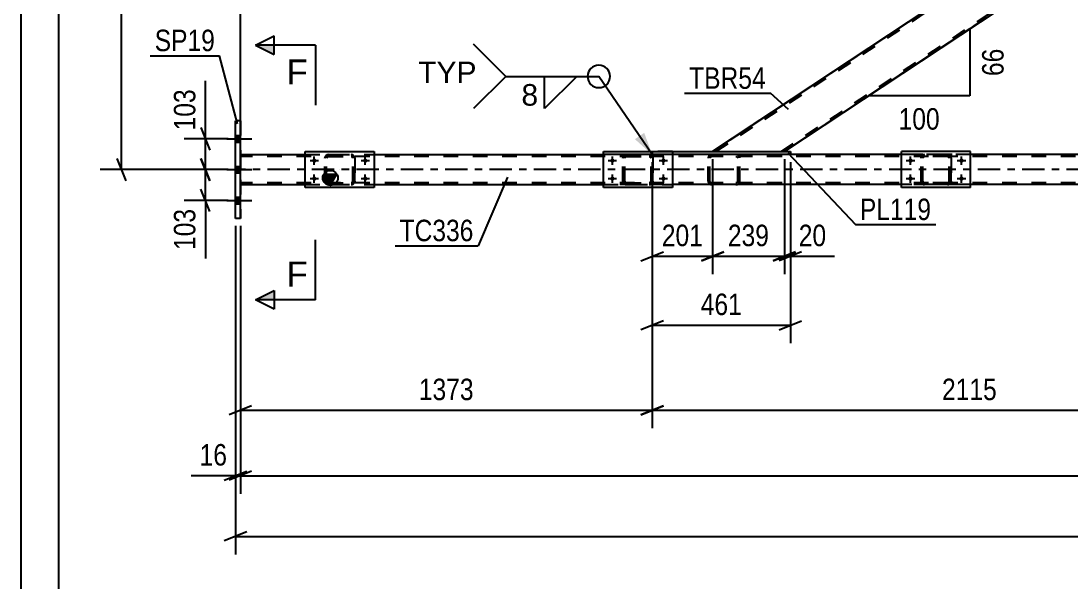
# Model space of a CAD drawing. Header units: millimetres. Extents: x -836 to 353, y -855 to -14.
# Drawn here: x -836.4 to -696.4, y -190.7 to -115.9 of the extents above; entities that cross this region are included whole.
import ezdxf

# ---------------------------------------------------------------- set-up
doc = ezdxf.new("R2010")
doc.units = ezdxf.units.MM
doc.linetypes.add('DXK_LINE_DOT2', pattern=[3.9198, 1.9599, -1.9599])
doc.linetypes.add('DXK_LINE_DOT3', pattern=[5.9187, 2.979, -0.9799, 0.9799, -0.9799])
doc.styles.add('Arial', font='ARIAL.TTF', dxfattribs={"height": 0.2})
doc.styles.add('Arial Narrow', font='ARIALN.TTF', dxfattribs={"height": 0.2})

# ---------------------------------------------------------------- blocks, each defined once
blk = doc.blocks.new('Unknown-570393895-1132')
at = {"color": 5, "linetype": 'Continuous'}
for p, q in [((-836.38, -14.33), (-836.38, -855.33)), ((-831.38, -19.33), (-831.38, -850.33))]:
    blk.add_line(p, q, dxfattribs=at)
blk = doc.blocks.new('Bolt-570393895-11770 - 11761')
at = {"linetype": 'Continuous'}
for points in [[(-717.77, -134.25, -1), (-717.77, -134.81, -1)], [(-710.97, -134.25, -1), (-710.97, -134.81, -1)], [(-717.77, -136.65, -1), (-717.77, -137.21, -1)], [(-710.97, -136.65, -1), (-710.97, -137.21, -1)]]:
    blk.add_hatch(color=1, dxfattribs=at).paths.add_polyline_path(points)
at = {"color": 1, "linetype": 'Continuous'}
for p, q in [((-717.77, -135.09), (-717.77, -133.97)), ((-710.97, -135.09), (-710.97, -133.97)), ((-718.33, -134.53), (-717.21, -134.53)), ((-711.53, -134.53), (-710.41, -134.53)), ((-718.33, -136.93), (-717.21, -136.93)), ((-717.77, -137.49), (-717.77, -136.37)), ((-711.53, -136.93), (-710.41, -136.93)), ((-710.97, -137.49), (-710.97, -136.37))]:
    blk.add_line(p, q, dxfattribs=at)
blk = doc.blocks.new('Bolt-570393895-11786 - 11761')
at = {"linetype": 'Continuous'}
for points in [[(-757.52, -134.25, -1), (-757.52, -134.81, -1)], [(-750.72, -134.25, -1), (-750.72, -134.81, -1)], [(-757.52, -136.65, -1), (-757.52, -137.21, -1)], [(-750.72, -136.65, -1), (-750.72, -137.21, -1)]]:
    blk.add_hatch(color=1, dxfattribs=at).paths.add_polyline_path(points)
at = {"color": 1, "linetype": 'Continuous'}
for p, q in [((-757.52, -135.09), (-757.52, -133.97)), ((-750.72, -135.09), (-750.72, -133.97)), ((-758.08, -134.53), (-756.96, -134.53)), ((-751.28, -134.53), (-750.16, -134.53)), ((-758.08, -136.93), (-756.96, -136.93)), ((-757.52, -137.49), (-757.52, -136.37)), ((-751.28, -136.93), (-750.16, -136.93)), ((-750.72, -137.49), (-750.72, -136.37))]:
    blk.add_line(p, q, dxfattribs=at)
blk = doc.blocks.new('Bolt-570393895-11796 - 11761')
at = {"linetype": 'Continuous'}
for points in [[(-797.27, -134.25, -1), (-797.27, -134.81, -1)], [(-790.47, -134.25, -1), (-790.47, -134.81, -1)], [(-797.27, -136.65, -1), (-797.27, -137.21, -1)], [(-790.47, -136.65, -1), (-790.47, -137.21, -1)]]:
    blk.add_hatch(color=1, dxfattribs=at).paths.add_polyline_path(points)
at = {"color": 1, "linetype": 'Continuous'}
for p, q in [((-797.27, -135.09), (-797.27, -133.97)), ((-790.47, -135.09), (-790.47, -133.97)), ((-797.83, -134.53), (-796.71, -134.53)), ((-791.03, -134.53), (-789.91, -134.53)), ((-797.83, -136.93), (-796.71, -136.93)), ((-797.27, -137.49), (-797.27, -136.37)), ((-791.03, -136.93), (-789.91, -136.93)), ((-790.47, -137.49), (-790.47, -136.37))]:
    blk.add_line(p, q, dxfattribs=at)
blk = doc.blocks.new('Part-570393895-11825 - 11761')
at = {"color": 7, "linetype": 'DXK_LINE_DOT2'}
for p, q in [((-756.12, -134.21), (-756.08, -134.03)), ((-756.08, -134.03), (-756.12, -134.21)), ((-756.12, -137.25), (-756.12, -134.21)), ((-756.12, -134.21), (-756.12, -134.21)), ((-756.12, -137.25), (-756.12, -134.21)), ((-755.88, -134.21), (-755.86, -134.12)), ((-755.86, -134.12), (-755.88, -134.21)), ((-755.88, -137.25), (-755.88, -134.21)), ((-755.88, -134.21), (-755.88, -134.21)), ((-755.88, -137.25), (-755.88, -134.21)), ((-755.86, -134.12), (-755.81, -134.04)), ((-755.81, -134.04), (-755.86, -134.12)), ((-755.82, -133.77), (-755.64, -133.73)), ((-755.64, -133.73), (-755.82, -133.77)), ((-755.81, -134.04), (-755.73, -133.99)), ((-755.73, -133.99), (-755.81, -134.04)), ((-755.73, -133.99), (-755.64, -133.97)), ((-755.64, -133.97), (-755.73, -133.99)), ((-755.64, -133.73), (-752.6, -133.73)), ((-755.64, -133.97), (-752.6, -133.97)), ((-752.6, -133.73), (-752.41, -133.77)), ((-752.41, -133.77), (-752.6, -133.73)), ((-752.6, -133.97), (-752.51, -133.99)), ((-752.51, -133.99), (-752.6, -133.97)), ((-752.51, -133.99), (-752.43, -134.04)), ((-752.43, -134.04), (-752.51, -133.99)), ((-752.43, -134.04), (-752.38, -134.12)), ((-752.38, -134.12), (-752.43, -134.04)), ((-752.38, -134.12), (-752.36, -134.21)), ((-752.36, -134.21), (-752.38, -134.12)), ((-752.36, -137.25), (-752.36, -134.21)), ((-752.36, -134.21), (-752.36, -134.21)), ((-752.36, -137.25), (-752.36, -134.21)), ((-752.15, -134.03), (-752.12, -134.21)), ((-752.12, -134.21), (-752.15, -134.03)), ((-752.12, -137.25), (-752.12, -134.21)), ((-752.12, -134.21), (-752.12, -134.21)), ((-752.12, -134.21), (-752.12, -137.25)), ((-756.12, -137.25), (-756.12, -137.25)), ((-756.08, -137.43), (-756.12, -137.25)), ((-756.12, -137.25), (-756.08, -137.43)), ((-755.88, -137.25), (-755.88, -137.25)), ((-755.86, -137.34), (-755.88, -137.25)), ((-755.88, -137.25), (-755.86, -137.34)), ((-755.81, -137.42), (-755.86, -137.34)), ((-755.86, -137.34), (-755.81, -137.42)), ((-755.64, -137.73), (-755.82, -137.69)), ((-755.82, -137.69), (-755.64, -137.73)), ((-755.73, -137.47), (-755.81, -137.42)), ((-755.81, -137.42), (-755.73, -137.47)), ((-755.64, -137.49), (-755.73, -137.47)), ((-755.73, -137.47), (-755.64, -137.49)), ((-755.64, -137.49), (-752.6, -137.49)), ((-755.64, -137.73), (-752.6, -137.73)), ((-752.51, -137.47), (-752.6, -137.49)), ((-752.6, -137.49), (-752.51, -137.47)), ((-752.41, -137.69), (-752.6, -137.73)), ((-752.6, -137.73), (-752.41, -137.69)), ((-752.43, -137.42), (-752.51, -137.47)), ((-752.51, -137.47), (-752.43, -137.42)), ((-752.38, -137.34), (-752.43, -137.42)), ((-752.43, -137.42), (-752.38, -137.34)), ((-752.36, -137.25), (-752.38, -137.34)), ((-752.38, -137.34), (-752.36, -137.25)), ((-752.36, -137.25), (-752.36, -137.25)), ((-752.12, -137.25), (-752.15, -137.43)), ((-752.15, -137.43), (-752.12, -137.25)), ((-752.12, -137.25), (-752.12, -137.25))]:
    blk.add_line(p, q, dxfattribs=at)
at = {"color": 7, "linetype": 'DXK_LINE_DOT3'}
blk.add_line((-754.12, -135.73), (-754.12, -135.73), dxfattribs=at)
at = {"color": 7, "linetype": 'DXK_LINE_DOT2'}
for centre, start, end in [((-755.64, -134.21), 112.5, 157.5), ((-755.64, -134.21), 112.5, 157.5), ((-752.6, -134.21), 22.5, 67.5), ((-752.6, -134.21), 22.5, 67.5), ((-755.64, -137.25), 202.5, 247.5), ((-755.64, -137.25), 202.5, 247.5), ((-752.6, -137.25), 292.5, 337.5), ((-752.6, -137.25), 292.5, 337.5)]:
    blk.add_arc(centre, 0.48, start, end, dxfattribs=at)
blk = doc.blocks.new('Part-570393895-11828 - 11761')
at = {"color": 2, "linetype": 'Continuous'}
for p, q in [((-709.77, -133.33), (-718.97, -133.33)), ((-718.97, -138.13), (-718.97, -133.33)), ((-709.77, -138.13), (-709.77, -133.33)), ((-709.77, -138.13), (-718.97, -138.13))]:
    blk.add_line(p, q, dxfattribs=at)
blk = doc.blocks.new('Part-570393895-11829 - 11761')
at = {"color": 7, "linetype": 'DXK_LINE_DOT2'}
for p, q in [((-716.37, -134.21), (-716.33, -134.03)), ((-716.33, -134.03), (-716.37, -134.21)), ((-716.37, -137.25), (-716.37, -134.21)), ((-716.37, -134.21), (-716.37, -134.21)), ((-716.37, -137.25), (-716.37, -134.21)), ((-716.13, -134.21), (-716.11, -134.12)), ((-716.11, -134.12), (-716.13, -134.21)), ((-716.13, -137.25), (-716.13, -134.21)), ((-716.13, -134.21), (-716.13, -134.21)), ((-716.13, -137.25), (-716.13, -134.21)), ((-716.11, -134.12), (-716.06, -134.04)), ((-716.06, -134.04), (-716.11, -134.12)), ((-716.07, -133.77), (-715.89, -133.73)), ((-715.89, -133.73), (-716.07, -133.77)), ((-716.06, -134.04), (-715.98, -133.99)), ((-715.98, -133.99), (-716.06, -134.04)), ((-715.98, -133.99), (-715.89, -133.97)), ((-715.89, -133.97), (-715.98, -133.99)), ((-712.85, -133.73), (-715.89, -133.73)), ((-712.85, -133.97), (-715.89, -133.97)), ((-712.85, -133.73), (-712.66, -133.77)), ((-712.66, -133.77), (-712.85, -133.73)), ((-712.85, -133.97), (-712.75, -133.99)), ((-712.75, -133.99), (-712.85, -133.97)), ((-712.75, -133.99), (-712.68, -134.04)), ((-712.68, -134.04), (-712.75, -133.99)), ((-712.68, -134.04), (-712.62, -134.12)), ((-712.62, -134.12), (-712.68, -134.04)), ((-712.62, -134.12), (-712.61, -134.21)), ((-712.61, -134.21), (-712.62, -134.12)), ((-712.61, -137.25), (-712.61, -134.21)), ((-712.61, -134.21), (-712.61, -134.21)), ((-712.61, -137.25), (-712.61, -134.21)), ((-712.4, -134.03), (-712.37, -134.21)), ((-712.37, -134.21), (-712.4, -134.03)), ((-712.37, -137.25), (-712.37, -134.21)), ((-712.37, -134.21), (-712.37, -134.21)), ((-712.37, -134.21), (-712.37, -137.25)), ((-716.37, -137.25), (-716.37, -137.25)), ((-716.33, -137.43), (-716.37, -137.25)), ((-716.37, -137.25), (-716.33, -137.43)), ((-716.13, -137.25), (-716.13, -137.25)), ((-716.11, -137.34), (-716.13, -137.25)), ((-716.13, -137.25), (-716.11, -137.34)), ((-716.06, -137.42), (-716.11, -137.34)), ((-716.11, -137.34), (-716.06, -137.42)), ((-715.89, -137.73), (-716.07, -137.69)), ((-716.07, -137.69), (-715.89, -137.73)), ((-715.98, -137.47), (-716.06, -137.42)), ((-716.06, -137.42), (-715.98, -137.47)), ((-715.89, -137.49), (-715.98, -137.47)), ((-715.98, -137.47), (-715.89, -137.49)), ((-712.85, -137.49), (-715.89, -137.49)), ((-712.85, -137.73), (-715.89, -137.73)), ((-712.75, -137.47), (-712.85, -137.49)), ((-712.85, -137.49), (-712.75, -137.47)), ((-712.66, -137.69), (-712.85, -137.73)), ((-712.85, -137.73), (-712.66, -137.69)), ((-712.68, -137.42), (-712.75, -137.47)), ((-712.75, -137.47), (-712.68, -137.42)), ((-712.62, -137.34), (-712.68, -137.42)), ((-712.68, -137.42), (-712.62, -137.34)), ((-712.61, -137.25), (-712.62, -137.34)), ((-712.62, -137.34), (-712.61, -137.25)), ((-712.61, -137.25), (-712.61, -137.25)), ((-712.37, -137.25), (-712.4, -137.43)), ((-712.4, -137.43), (-712.37, -137.25)), ((-712.37, -137.25), (-712.37, -137.25))]:
    blk.add_line(p, q, dxfattribs=at)
at = {"color": 7, "linetype": 'DXK_LINE_DOT3'}
blk.add_line((-714.37, -135.73), (-714.37, -135.73), dxfattribs=at)
at = {"color": 7, "linetype": 'DXK_LINE_DOT2'}
for centre, start, end in [((-715.89, -134.21), 112.5, 157.5), ((-715.89, -134.21), 112.5, 157.5), ((-712.85, -134.21), 22.5, 67.5), ((-712.85, -134.21), 22.5, 67.5), ((-715.89, -137.25), 202.5, 247.5), ((-715.89, -137.25), 202.5, 247.5), ((-712.85, -137.25), 292.5, 337.5), ((-712.85, -137.25), 292.5, 337.5)]:
    blk.add_arc(centre, 0.48, start, end, dxfattribs=at)
blk = doc.blocks.new('Part-570393895-11848 - 11761')
at = {"color": 2, "linetype": 'Continuous'}
for p, q in [((-758.72, -133.33), (-749.52, -133.33)), ((-758.72, -138.13), (-758.72, -133.33)), ((-749.52, -133.33), (-749.52, -138.13)), ((-749.52, -138.13), (-758.72, -138.13))]:
    blk.add_line(p, q, dxfattribs=at)
blk = doc.blocks.new('Bolt-570393895-12267 - 11761')
at = {"linetype": 'Continuous'}
for points in [[(-807.77, -131.19), (-807.77, -132.07), (-807.13, -132.07), (-807.13, -131.19)], [(-807.77, -131.19), (-807.77, -132.07), (-807.13, -132.07), (-807.13, -131.19)], [(-807.77, -131.19), (-807.77, -132.07), (-807.13, -132.07), (-807.13, -131.19)], [(-807.77, -135.29), (-807.77, -136.17), (-807.13, -136.17), (-807.13, -135.29)], [(-807.77, -135.29), (-807.77, -136.17), (-807.13, -136.17), (-807.13, -135.29)], [(-807.77, -139.39), (-807.77, -140.27), (-807.13, -140.27), (-807.13, -139.39)], [(-807.77, -139.39), (-807.77, -140.27), (-807.13, -140.27), (-807.13, -139.39)], [(-807.77, -139.39), (-807.77, -140.27), (-807.13, -140.27), (-807.13, -139.39)]]:
    blk.add_hatch(color=1, dxfattribs=at).paths.add_polyline_path(points)
at = {"color": 1, "linetype": 'Continuous'}
for p, q in [((-807.77, -131.19), (-807.13, -131.19)), ((-807.77, -131.19), (-807.13, -131.19)), ((-807.77, -131.19), (-807.13, -131.19)), ((-808.93, -131.63), (-805.61, -131.63)), ((-808.93, -131.63), (-805.61, -131.63)), ((-808.93, -131.63), (-805.61, -131.63)), ((-807.77, -132.07), (-807.13, -132.07)), ((-807.77, -132.07), (-807.13, -132.07)), ((-807.77, -132.07), (-807.13, -132.07)), ((-808.93, -135.73), (-805.61, -135.73)), ((-808.93, -135.73), (-805.61, -135.73)), ((-807.77, -135.29), (-807.13, -135.29)), ((-807.77, -135.29), (-807.13, -135.29)), ((-807.77, -136.17), (-807.13, -136.17)), ((-807.77, -136.17), (-807.13, -136.17)), ((-808.93, -139.83), (-805.61, -139.83)), ((-808.93, -139.83), (-805.61, -139.83)), ((-808.93, -139.83), (-805.61, -139.83)), ((-807.77, -139.39), (-807.13, -139.39)), ((-807.77, -139.39), (-807.13, -139.39)), ((-807.77, -139.39), (-807.13, -139.39)), ((-807.77, -140.27), (-807.13, -140.27)), ((-807.77, -140.27), (-807.13, -140.27)), ((-807.77, -140.27), (-807.13, -140.27))]:
    blk.add_line(p, q, dxfattribs=at)
blk = doc.blocks.new('Part-570393895-11911 - 11761')
at = {"color": 2, "linetype": 'Continuous'}
for p, q in [((-798.47, -133.33), (-789.27, -133.33)), ((-798.47, -138.13), (-798.47, -133.33)), ((-789.27, -133.33), (-789.27, -138.13)), ((-789.27, -138.13), (-798.47, -138.13))]:
    blk.add_line(p, q, dxfattribs=at)
blk = doc.blocks.new('Part-570393895-11912 - 11761')
at = {"color": 7, "linetype": 'DXK_LINE_DOT2'}
for p, q in [((-795.87, -134.21), (-795.83, -134.03)), ((-795.83, -134.03), (-795.87, -134.21)), ((-795.87, -137.25), (-795.87, -134.21)), ((-795.87, -134.21), (-795.87, -134.21)), ((-795.87, -137.25), (-795.87, -134.21)), ((-795.63, -134.21), (-795.61, -134.12)), ((-795.61, -134.12), (-795.63, -134.21)), ((-795.63, -137.25), (-795.63, -134.21)), ((-795.63, -134.21), (-795.63, -134.21)), ((-795.63, -137.25), (-795.63, -134.21)), ((-795.61, -134.12), (-795.56, -134.04)), ((-795.56, -134.04), (-795.61, -134.12)), ((-795.57, -133.77), (-795.39, -133.73)), ((-795.39, -133.73), (-795.57, -133.77)), ((-795.56, -134.04), (-795.48, -133.99)), ((-795.48, -133.99), (-795.56, -134.04)), ((-795.48, -133.99), (-795.39, -133.97)), ((-795.39, -133.97), (-795.48, -133.99)), ((-795.39, -133.73), (-792.35, -133.73)), ((-795.39, -133.97), (-792.35, -133.97)), ((-792.35, -133.73), (-792.17, -133.77)), ((-792.17, -133.77), (-792.35, -133.73)), ((-792.35, -133.97), (-792.26, -133.99)), ((-792.26, -133.99), (-792.35, -133.97)), ((-792.26, -133.99), (-792.18, -134.04)), ((-792.18, -134.04), (-792.26, -133.99)), ((-792.18, -134.04), (-792.13, -134.12)), ((-792.13, -134.12), (-792.18, -134.04)), ((-792.13, -134.12), (-792.11, -134.21)), ((-792.11, -134.21), (-792.13, -134.12)), ((-792.11, -137.25), (-792.11, -134.21)), ((-792.11, -134.21), (-792.11, -134.21)), ((-792.11, -137.25), (-792.11, -134.21)), ((-791.91, -134.03), (-791.87, -134.21)), ((-791.87, -134.21), (-791.91, -134.03)), ((-791.87, -137.25), (-791.87, -134.21)), ((-791.87, -134.21), (-791.87, -134.21)), ((-791.87, -134.21), (-791.87, -137.25)), ((-795.87, -137.25), (-795.87, -137.25)), ((-795.83, -137.43), (-795.87, -137.25)), ((-795.87, -137.25), (-795.83, -137.43)), ((-795.63, -137.25), (-795.63, -137.25)), ((-795.61, -137.34), (-795.63, -137.25)), ((-795.63, -137.25), (-795.61, -137.34)), ((-795.56, -137.42), (-795.61, -137.34)), ((-795.61, -137.34), (-795.56, -137.42)), ((-795.39, -137.73), (-795.57, -137.69)), ((-795.57, -137.69), (-795.39, -137.73)), ((-795.48, -137.47), (-795.56, -137.42)), ((-795.56, -137.42), (-795.48, -137.47)), ((-795.39, -137.49), (-795.48, -137.47)), ((-795.48, -137.47), (-795.39, -137.49)), ((-795.39, -137.49), (-792.35, -137.49)), ((-795.39, -137.73), (-792.35, -137.73)), ((-792.26, -137.47), (-792.35, -137.49)), ((-792.35, -137.49), (-792.26, -137.47)), ((-792.17, -137.69), (-792.35, -137.73)), ((-792.35, -137.73), (-792.17, -137.69)), ((-792.18, -137.42), (-792.26, -137.47)), ((-792.26, -137.47), (-792.18, -137.42)), ((-792.13, -137.34), (-792.18, -137.42)), ((-792.18, -137.42), (-792.13, -137.34)), ((-792.11, -137.25), (-792.13, -137.34)), ((-792.13, -137.34), (-792.11, -137.25)), ((-792.11, -137.25), (-792.11, -137.25)), ((-791.87, -137.25), (-791.91, -137.43)), ((-791.91, -137.43), (-791.87, -137.25)), ((-791.87, -137.25), (-791.87, -137.25))]:
    blk.add_line(p, q, dxfattribs=at)
at = {"color": 7, "linetype": 'DXK_LINE_DOT3'}
blk.add_line((-793.87, -135.73), (-793.87, -135.73), dxfattribs=at)
at = {"color": 7, "linetype": 'DXK_LINE_DOT2'}
for centre, start, end in [((-795.39, -134.21), 112.5, 157.5), ((-795.39, -134.21), 112.5, 157.5), ((-792.35, -134.21), 22.5, 67.5), ((-792.35, -134.21), 22.5, 67.5), ((-795.39, -137.25), 202.5, 247.5), ((-795.39, -137.25), 202.5, 247.5), ((-792.35, -137.25), 292.5, 337.5), ((-792.35, -137.25), 292.5, 337.5)]:
    blk.add_arc(centre, 0.48, start, end, dxfattribs=at)
blk = doc.blocks.new('Part-570393895-12044 - 11761')
at = {"color": 7, "linetype": 'DXK_LINE_DOT2'}
for p, q in [((-752.21, -133.73), (-752.21, -133.33)), ((-752.21, -133.33), (-752.21, -133.33)), ((-752.21, -133.33), (-752.21, -133.73)), ((-749.52, -133.33), (-752.21, -133.33)), ((-752.21, -133.73), (-752.21, -133.73)), ((-749.52, -133.73), (-752.21, -133.73)), ((-733.79, -133.73), (-733.79, -133.33))]:
    blk.add_line(p, q, dxfattribs=at)
at = {"color": 2, "linetype": 'Continuous'}
for p, q in [((-749.52, -133.33), (-733.79, -133.33)), ((-733.79, -133.73), (-749.52, -133.73)), ((-733.79, -133.33), (-733.79, -133.73))]:
    blk.add_line(p, q, dxfattribs=at)
blk = doc.blocks.new('Part-570393895-11974 - 11761')
at = {"color": 2, "linetype": 'Continuous'}
for p, q in [((-696.18, -107.91), (-695.95, -107.75)), ((-695.95, -107.75), (-695.92, -107.73)), ((-695.92, -107.73), (-658.39, -132.56)), ((-695.92, -107.73), (-695.92, -107.73)), ((-696.18, -107.91), (-700.43, -110.72)), ((-700.7, -110.9), (-700.67, -110.87)), ((-700.7, -110.9), (-700.7, -110.9)), ((-700.7, -110.9), (-666.8, -133.33)), ((-700.67, -110.87), (-700.57, -110.81)), ((-700.57, -110.81), (-700.43, -110.72)), ((-658.83, -132.85), (-659.55, -133.33)), ((-658.43, -132.59), (-658.83, -132.85)), ((-658.39, -132.56), (-658.43, -132.59)), ((-658.39, -132.56), (-658.39, -132.56))]:
    blk.add_line(p, q, dxfattribs=at)
at = {"color": 7, "linetype": 'DXK_LINE_DOT2'}
for p, q in [((-695.95, -107.75), (-696.04, -107.81)), ((-695.92, -107.73), (-695.95, -107.75)), ((-695.92, -107.73), (-658.39, -132.56)), ((-696.15, -107.89), (-700.48, -110.75)), ((-696.18, -107.91), (-700.43, -110.72)), ((-700.42, -110.71), (-696.13, -107.87)), ((-696.04, -107.81), (-696.18, -107.91)), ((-696.15, -107.89), (-696.13, -107.87)), ((-696.13, -107.87), (-696.13, -107.87)), ((-696.13, -107.87), (-658.61, -132.71)), ((-658.61, -132.71), (-696.13, -107.87)), ((-700.67, -110.87), (-700.7, -110.9)), ((-700.7, -110.9), (-666.81, -133.33)), ((-700.43, -110.72), (-700.67, -110.87)), ((-700.48, -110.75), (-700.46, -110.74)), ((-700.48, -110.75), (-700.48, -110.75)), ((-700.48, -110.75), (-666.37, -133.33)), ((-700.48, -110.75), (-666.37, -133.33)), ((-700.46, -110.74), (-700.42, -110.71)), ((-658.52, -132.65), (-658.83, -132.85)), ((-658.61, -132.71), (-658.61, -132.71)), ((-659.55, -133.33), (-666.81, -133.33))]:
    blk.add_line(p, q, dxfattribs=at)
blk = doc.blocks.new('Part-570393895-11989 - 11761')
at = {"color": 7, "linetype": 'DXK_LINE_DOT2'}
for p, q in [((-668.32, -83.13), (-744.16, -133.33)), ((-743.72, -133.33), (-667.88, -83.13)), ((-743.72, -133.33), (-667.88, -83.13)), ((-735.03, -133.33), (-659.18, -83.13)), ((-735.03, -133.33), (-659.18, -83.13)), ((-658.75, -83.13), (-734.59, -133.33)), ((-658.75, -83.13), (-668.32, -83.13)), ((-658.75, -83.13), (-658.75, -83.13)), ((-700.7, -104.56), (-705.48, -107.73)), ((-695.92, -107.73), (-700.7, -110.9)), ((-744.16, -133.33), (-744.16, -133.33)), ((-744.16, -133.33), (-734.59, -133.33))]:
    blk.add_line(p, q, dxfattribs=at)
at = {"color": 2, "linetype": 'Continuous'}
for p, q in [((-668.31, -83.13), (-700.7, -104.56)), ((-658.75, -83.13), (-695.92, -107.73)), ((-705.48, -107.73), (-744.16, -133.33)), ((-700.7, -110.9), (-734.59, -133.33))]:
    blk.add_line(p, q, dxfattribs=at)
blk = doc.blocks.new('Part-570393895-12009 - 11761')
at = {"color": 2, "linetype": 'Continuous'}
for p, q in [((-807.77, -142.23), (-807.77, -129.23)), ((-807.13, -129.23), (-807.77, -129.23)), ((-807.13, -142.23), (-807.13, -129.23)), ((-807.13, -129.23), (-807.13, -129.23)), ((-807.13, -142.23), (-807.77, -142.23)), ((-807.13, -142.23), (-807.13, -142.23))]:
    blk.add_line(p, q, dxfattribs=at)
at = {"color": 7, "linetype": 'DXK_LINE_DOT2'}
for p, q in [((-807.77, -142.23), (-807.77, -129.23)), ((-807.77, -129.23), (-807.77, -129.23)), ((-807.13, -129.23), (-807.13, -142.23)), ((-807.77, -142.23), (-807.77, -142.23))]:
    blk.add_line(p, q, dxfattribs=at)
blk = doc.blocks.new('Part-570393895-12013 - 11761')
at = {"color": 7, "linetype": 'DXK_LINE_DOT2'}
for p, q in [((-744.74, -134.04), (-744.77, -134.21)), ((-744.77, -137.25), (-744.77, -134.21)), ((-744.73, -134.03), (-744.74, -134.04)), ((-744.52, -134.21), (-744.5, -134.12)), ((-744.52, -137.25), (-744.52, -134.21)), ((-744.5, -134.12), (-744.45, -134.04)), ((-744.27, -133.73), (-744.46, -133.77)), ((-744.45, -134.04), (-744.36, -133.99)), ((-744.36, -133.99), (-744.27, -133.97)), ((-734.9, -133.73), (-744.27, -133.73)), ((-734.9, -133.97), (-744.27, -133.97)), ((-740.86, -133.77), (-741.05, -133.73)), ((-741.05, -133.97), (-740.95, -133.99)), ((-740.95, -133.99), (-740.87, -134.04)), ((-740.87, -134.04), (-740.82, -134.12)), ((-740.82, -134.12), (-740.8, -134.21)), ((-740.8, -137.25), (-740.8, -134.21)), ((-740.58, -134.04), (-740.58, -134.03)), ((-740.54, -134.21), (-740.58, -134.04)), ((-740.54, -137.25), (-740.54, -134.21)), ((-744.77, -137.25), (-744.73, -137.43)), ((-744.5, -137.34), (-744.52, -137.25)), ((-744.45, -137.42), (-744.5, -137.34)), ((-744.46, -137.69), (-744.27, -137.73)), ((-744.36, -137.47), (-744.45, -137.42)), ((-744.27, -137.49), (-744.36, -137.47)), ((-734.9, -137.49), (-744.27, -137.49)), ((-734.9, -137.73), (-744.27, -137.73)), ((-740.95, -137.47), (-741.05, -137.49)), ((-741.05, -137.73), (-740.86, -137.69)), ((-740.87, -137.42), (-740.95, -137.47)), ((-740.82, -137.34), (-740.87, -137.42)), ((-740.8, -137.25), (-740.82, -137.34)), ((-740.58, -137.43), (-740.54, -137.25))]:
    blk.add_line(p, q, dxfattribs=at)
for centre, start, end in [((-744.28, -134.23), 110.9282, 155.8647), ((-741.03, -134.23), 24.1353, 69.0718), ((-744.28, -137.23), 204.1353, 249.0718), ((-741.03, -137.23), 290.9282, 335.8647)]:
    blk.add_arc(centre, 0.495, start, end, dxfattribs=at)
blk = doc.blocks.new('Part-570393895-12214 - 11761')
at = {"linetype": 'Continuous'}
blk.add_hatch(color=2, dxfattribs=at).paths.add_polyline_path([(-795.13, -137.73), (-795.93, -136.33), (-794.33, -136.33)])
at = {"color": 2, "linetype": 'Continuous'}
for p, q in [((-807.13, -133.73), (-798.47, -133.73)), ((-789.27, -133.73), (-758.72, -133.73)), ((-718.97, -133.73), (-733.79, -133.73)), ((-679.21, -133.73), (-709.77, -133.73)), ((-795.13, -137.73), (-795.93, -136.33)), ((-795.93, -136.33), (-794.33, -136.33)), ((-794.33, -136.33), (-795.13, -137.73)), ((-807.13, -137.73), (-798.47, -137.73)), ((-789.27, -137.73), (-758.72, -137.73)), ((-718.97, -137.73), (-749.52, -137.73)), ((-679.21, -137.73), (-709.77, -137.73))]:
    blk.add_line(p, q, dxfattribs=at)
at = {"color": 7, "linetype": 'DXK_LINE_DOT2'}
for p, q in [((-807.13, -133.73), (-807.13, -137.73)), ((-72.52, -133.97), (-807.13, -133.97)), ((-798.47, -133.73), (-789.27, -133.73)), ((-226.14, -133.73), (-758.72, -133.73)), ((-733.79, -133.73), (-758.72, -133.73)), ((-709.77, -133.73), (-718.97, -133.73)), ((-72.52, -137.49), (-807.13, -137.49)), ((-798.47, -137.73), (-789.27, -137.73)), ((-72.52, -137.73), (-758.72, -137.73)), ((-758.72, -137.73), (-749.52, -137.73)), ((-709.77, -137.73), (-718.97, -137.73))]:
    blk.add_line(p, q, dxfattribs=at)
at = {"color": 7, "linetype": 'DXK_LINE_DOT3'}
blk.add_line((-72.52, -135.73), (-807.13, -135.73), dxfattribs=at)
at = {"color": 2, "linetype": 'Continuous'}
blk.add_circle((-795.13, -136.83), 1, dxfattribs=at)
blk = doc.blocks.new('StraightDimension-570393895-12990 - 11761')
at = {"color": 7, "linetype": 'Continuous'}
for p, q in [((-744.16, -134.33), (-744.16, -149.68)), ((-752.21, -134.73), (-752.21, -149.68)), ((-753.71, -147.88), (-750.71, -146.68)), ((-742.66, -146.68), (-745.66, -147.88)), ((-752.21, -147.28), (-744.16, -147.28))]:
    blk.add_line(p, q, dxfattribs=at)
at = {"color": 0}
blk.add_wipeout([(-744.84, -146.53), (-744.84, -142.33), (-751.53, -142.33), (-751.53, -146.53)], dxfattribs=at)
at = {"color": 3, "style": 'Arial Narrow'}
blk.add_text('201', height=2.863, dxfattribs=at).set_placement((-750.93, -145.93))
blk = doc.blocks.new('StraightDimension-570393895-13756 - 11761')
at = {"color": 7, "linetype": 'Continuous'}
for p, q in [((-822.38, -81.23), (-823.58, -78.23)), ((-806.27, -79.73), (-825.83, -79.73)), ((-822.98, -135.73), (-822.98, -79.73)), ((-823.58, -134.23), (-822.38, -137.23)), ((-808.77, -135.73), (-825.83, -135.73))]:
    blk.add_line(p, q, dxfattribs=at)
at = {"color": 0}
blk.add_wipeout([(-823.73, -103.47), (-827.93, -103.47), (-827.93, -111.99), (-823.73, -111.99)], dxfattribs=at)
at = {"color": 3, "style": 'Arial Narrow'}
blk.add_text('1400', height=2.863, rotation=90.0002, dxfattribs=at).set_placement((-824.33, -111.39))
blk = doc.blocks.new('StraightDimension-570393895-13096 - 11761')
at = {"color": 7, "linetype": 'Continuous'}
for p, q in [((-807.77, -143.23), (-807.77, -187.02)), ((-806.27, -184.02), (-809.27, -185.22)), ((-807.77, -184.62), (-71.88, -184.62))]:
    blk.add_line(p, q, dxfattribs=at)
blk = doc.blocks.new('StraightDimension-570393895-13777 - 11761')
at = {"color": 7, "linetype": 'Continuous'}
for p, q in [((-811.78, -131.63), (-811.78, -123.9)), ((-811.78, -131.63), (-811.78, -123.9)), ((-812.38, -130.13), (-811.18, -133.13)), ((-808.77, -131.63), (-814.63, -131.63)), ((-811.78, -135.73), (-811.78, -131.63)), ((-811.18, -137.23), (-812.38, -134.23)), ((-808.77, -135.73), (-814.63, -135.73))]:
    blk.add_line(p, q, dxfattribs=at)
at = {"color": 0}
blk.add_wipeout([(-812.53, -124.42), (-816.73, -124.42), (-816.73, -131.1), (-812.53, -131.1)], dxfattribs=at)
at = {"color": 3, "style": 'Arial Narrow'}
blk.add_text('103', height=2.863, rotation=90.0002, dxfattribs=at).set_placement((-813.13, -130.5))
blk = doc.blocks.new('StraightDimension-570393895-13170 - 11761')
at = {"color": 7, "linetype": 'Continuous'}
for p, q in [((-807.77, -143.23), (-807.77, -178.92)), ((-807.13, -143.23), (-807.13, -178.92)), ((-809.27, -177.12), (-806.27, -175.92)), ((-805.63, -175.92), (-808.63, -177.12)), ((-807.77, -176.52), (-813.68, -176.52)), ((-807.77, -176.52), (-813.68, -176.52)), ((-807.77, -176.52), (-807.13, -176.52))]:
    blk.add_line(p, q, dxfattribs=at)
at = {"color": 0}
blk.add_wipeout([(-808.3, -175.77), (-808.3, -171.57), (-813.16, -171.57), (-813.16, -175.77)], dxfattribs=at)
at = {"color": 3, "style": 'Arial Narrow'}
blk.add_text('16', height=2.863, dxfattribs=at).set_placement((-812.56, -175.17))
blk = doc.blocks.new('AngleDimension-570393895-23834 - 11761')
at = {"color": 7, "linetype": 'Continuous'}
for p, q in [((-709.86, -116.96), (-723.37, -125.9)), ((-709.86, -116.96), (-709.86, -125.9)), ((-717.86, -122.26), (-723.37, -125.9)), ((-709.86, -125.9), (-723.37, -125.9))]:
    blk.add_line(p, q, dxfattribs=at)
at = {"color": 0}
for points in [[(-704.76, -119), (-708.96, -119), (-708.96, -123.86), (-704.76, -123.86)], [(-713.27, -131), (-713.27, -126.8), (-719.96, -126.8), (-719.96, -131)]]:
    blk.add_wipeout(points, dxfattribs=at)
at = {"color": 3, "style": 'Arial Narrow'}
blk.add_text('66', height=2.863, rotation=90.0002, dxfattribs=at).set_placement((-705.36, -123.26))
blk.add_text('100', height=2.863, dxfattribs=at).set_placement((-719.36, -130.4))
blk = doc.blocks.new('StraightDimension-570393895-12979 - 11761')
at = {"color": 7, "linetype": 'Continuous'}
for p, q in [((-752.21, -134.73), (-752.21, -158.86)), ((-733.79, -134.73), (-733.79, -158.86)), ((-750.71, -155.86), (-753.71, -157.06)), ((-752.21, -156.46), (-733.79, -156.46)), ((-735.29, -157.06), (-732.29, -155.86))]:
    blk.add_line(p, q, dxfattribs=at)
at = {"color": 0}
blk.add_wipeout([(-739.66, -155.71), (-739.66, -151.51), (-746.34, -151.51), (-746.34, -155.71)], dxfattribs=at)
at = {"color": 3, "style": 'Arial Narrow'}
blk.add_text('461', height=2.863, dxfattribs=at).set_placement((-745.74, -155.11))
blk = doc.blocks.new('StraightDimension-570393895-13000 - 11761')
at = {"color": 7, "linetype": 'Continuous'}
for p, q in [((-744.16, -134.33), (-744.16, -149.68)), ((-734.59, -134.33), (-734.59, -149.68)), ((-745.66, -147.88), (-742.66, -146.68)), ((-733.09, -146.68), (-736.09, -147.88)), ((-744.16, -147.28), (-734.59, -147.28))]:
    blk.add_line(p, q, dxfattribs=at)
at = {"color": 0}
blk.add_wipeout([(-736.03, -146.53), (-736.03, -142.33), (-742.72, -142.33), (-742.72, -146.53)], dxfattribs=at)
at = {"color": 3, "style": 'Arial Narrow'}
blk.add_text('239', height=2.863, dxfattribs=at).set_placement((-742.12, -145.93))
blk = doc.blocks.new('StraightDimension-570393895-13008 - 11761')
at = {"color": 7, "linetype": 'Continuous'}
for p, q in [((-734.59, -134.33), (-734.59, -149.68)), ((-733.79, -134.73), (-733.79, -149.68)), ((-736.09, -147.88), (-733.09, -146.68)), ((-732.29, -146.68), (-735.29, -147.88)), ((-734.59, -147.28), (-733.79, -147.28)), ((-733.79, -147.28), (-727.89, -147.28)), ((-733.79, -147.28), (-727.89, -147.28))]:
    blk.add_line(p, q, dxfattribs=at)
at = {"color": 0}
blk.add_wipeout([(-728.41, -146.53), (-728.41, -142.33), (-733.27, -142.33), (-733.27, -146.53)], dxfattribs=at)
at = {"color": 3, "style": 'Arial Narrow'}
blk.add_text('20', height=2.863, dxfattribs=at).set_placement((-732.67, -145.93))
blk = doc.blocks.new('StraightDimension-570393895-13075 - 11761')
at = {"color": 7, "linetype": 'Continuous'}
for p, q in [((-752.21, -134.73), (-752.21, -170.2)), ((-667.6, -134.73), (-667.6, -170.2)), ((-750.71, -167.2), (-753.71, -168.4)), ((-752.21, -167.8), (-667.6, -167.8)), ((-669.1, -168.4), (-666.1, -167.2))]:
    blk.add_line(p, q, dxfattribs=at)
at = {"color": 0}
blk.add_wipeout([(-705.65, -167.05), (-705.65, -162.85), (-714.17, -162.85), (-714.17, -167.05)], dxfattribs=at)
at = {"color": 3, "style": 'Arial Narrow'}
blk.add_text('2115', height=2.863, dxfattribs=at).set_placement((-713.57, -166.45))
blk = doc.blocks.new('StraightDimension-570393895-13085 - 11761')
at = {"color": 7, "linetype": 'Continuous'}
for p, q in [((-752.21, -134.73), (-752.21, -170.2)), ((-807.13, -143.23), (-807.13, -170.2)), ((-805.63, -167.2), (-808.63, -168.4)), ((-807.13, -167.8), (-752.21, -167.8)), ((-753.71, -168.4), (-750.71, -167.2))]:
    blk.add_line(p, q, dxfattribs=at)
at = {"color": 0}
blk.add_wipeout([(-775.42, -167.05), (-775.42, -162.85), (-783.93, -162.85), (-783.93, -167.05)], dxfattribs=at)
at = {"color": 3, "style": 'Arial Narrow'}
blk.add_text('1373', height=2.863, dxfattribs=at).set_placement((-783.33, -166.45))
blk = doc.blocks.new('StraightDimension-570393895-13150 - 11761')
at = {"color": 7, "linetype": 'Continuous'}
for p, q in [((-807.13, -143.23), (-807.13, -178.92)), ((-805.63, -175.92), (-808.63, -177.12)), ((-807.13, -176.52), (-72.52, -176.52))]:
    blk.add_line(p, q, dxfattribs=at)
blk = doc.blocks.new('StraightDimension-570393895-13181 - 11761')
at = {"color": 7, "linetype": 'Continuous'}
for p, q in [((-804.47, -83.73), (-804.47, -111.61)), ((-807.13, -132.73), (-807.13, -106.36)), ((-808.63, -109.81), (-805.63, -108.61)), ((-802.97, -108.61), (-805.97, -109.81)), ((-807.13, -109.21), (-813.04, -109.21)), ((-807.13, -109.21), (-813.04, -109.21)), ((-807.13, -109.21), (-804.47, -109.21))]:
    blk.add_line(p, q, dxfattribs=at)
at = {"color": 0}
blk.add_wipeout([(-807.66, -108.46), (-807.66, -104.26), (-812.52, -104.26), (-812.52, -108.46)], dxfattribs=at)
at = {"color": 3, "style": 'Arial Narrow'}
blk.add_text('67', height=2.863, dxfattribs=at).set_placement((-811.92, -107.86))
blk = doc.blocks.new('StraightDimension-570393895-13769 - 11761')
at = {"color": 7, "linetype": 'Continuous'}
for p, q in [((-812.38, -134.23), (-811.18, -137.23)), ((-808.77, -135.73), (-814.63, -135.73)), ((-811.78, -139.83), (-811.78, -135.73)), ((-811.18, -141.33), (-812.38, -138.33)), ((-808.77, -139.83), (-814.63, -139.83)), ((-811.78, -139.83), (-811.78, -147.56)), ((-811.78, -139.83), (-811.78, -147.56))]:
    blk.add_line(p, q, dxfattribs=at)
at = {"color": 0}
blk.add_wipeout([(-812.53, -140.35), (-816.73, -140.35), (-816.73, -147.04), (-812.53, -147.04)], dxfattribs=at)
at = {"color": 3, "style": 'Arial Narrow'}
blk.add_text('103', height=2.863, rotation=90.0002, dxfattribs=at).set_placement((-813.13, -146.44))
blk = doc.blocks.new('WeldMark-570393895-13879 - 11761')
at = {"linetype": 'Continuous'}
blk.add_hatch(color=30, dxfattribs=at).paths.add_polyline_path([(-753.28, -130.83), (-752.21, -133.73), (-754.52, -131.67)])
at = {"color": 3, "linetype": 'Continuous'}
for q in [(-776.03, -119.01), (-776.03, -127.58)]:
    blk.add_line((-771.75, -123.3), q, dxfattribs=at)
at = {"color": 30, "linetype": 'Continuous'}
blk.add_line((-752.21, -133.73), (-759.32, -123.3), dxfattribs=at)
at = {"color": 3, "linetype": 'Continuous'}
for start, end in [(90, 270), (270, 90)]:
    blk.add_arc((-759.32, -123.3), 1.5, start, end, dxfattribs=at)
at = {"color": 0}
blk.add_wipeout([(-767.22, -127.4), (-767.22, -124), (-769.85, -124), (-769.85, -127.4)], dxfattribs=at)
at = {"color": 30, "linetype": 'Continuous'}
blk.add_line((-771.75, -123.3), (-759.32, -123.3), dxfattribs=at)
at = {"color": 3, "linetype": 'Continuous'}
for p, q in [((-766.57, -123.3), (-762.28, -123.3)), ((-762.28, -123.3), (-766.57, -127.58)), ((-766.57, -127.58), (-766.57, -123.3))]:
    blk.add_line(p, q, dxfattribs=at)
at = {"color": 3, "style": 'Arial'}
blk.add_text('8', height=2.87, dxfattribs=at).set_placement((-769.65, -127.2))
at = {"color": 0, "linetype": 'Continuous'}
blk.add_wipeout([(-775.65, -124.2), (-775.65, -121.2), (-783.42, -121.2), (-783.42, -124.2)], dxfattribs=at)
blk.add_wipeout([(-775.65, -124.2), (-775.65, -121.2), (-783.42, -121.2), (-783.42, -124.2)], dxfattribs=at)
at = {"color": 3, "linetype": 'Continuous', "style": 'Arial'}
blk.add_text('TYP', height=2.865, dxfattribs=at).set_placement((-783.42, -124.2))
blk = doc.blocks.new('Mark-570393895-11985 - 11761')
at = {"color": 0}
blk.add_wipeout([(-737.06, -124.96), (-737.06, -121.96), (-747.29, -121.96), (-747.29, -124.96)], dxfattribs=at)
blk.add_wipeout([(-737.06, -124.96), (-737.06, -121.96), (-747.29, -121.96), (-747.29, -124.96)], dxfattribs=at)
at = {"color": 30, "linetype": 'Continuous'}
for p in [(-747.89, -125.56), (-734.04, -127.71)]:
    blk.add_line(p, (-736.46, -125.56), dxfattribs=at)
at = {"color": 3, "style": 'Arial Narrow'}
blk.add_text('TBR54', height=2.863, dxfattribs=at).set_placement((-747.29, -124.96))
blk = doc.blocks.new('Mark-570393895-12005 - 11761')
at = {"color": 0}
blk.add_wipeout([(-810.51, -119.94), (-810.51, -116.94), (-818.55, -116.94), (-818.55, -119.94)], dxfattribs=at)
blk.add_wipeout([(-810.51, -119.94), (-810.51, -116.94), (-818.55, -116.94), (-818.55, -119.94)], dxfattribs=at)
at = {"color": 30, "linetype": 'Continuous'}
for p in [(-819.15, -120.54), (-807.49, -129.62)]:
    blk.add_line(p, (-809.91, -120.54), dxfattribs=at)
at = {"color": 3, "style": 'Arial Narrow'}
blk.add_text('SP19', height=2.863, dxfattribs=at).set_placement((-818.55, -119.94))
blk = doc.blocks.new('Mark-570393895-12040 - 11761')
at = {"color": 0}
blk.add_wipeout([(-715.01, -142.45), (-715.01, -139.45), (-724.52, -139.45), (-724.52, -142.45)], dxfattribs=at)
blk.add_wipeout([(-715.01, -142.45), (-715.01, -139.45), (-724.52, -139.45), (-724.52, -142.45)], dxfattribs=at)
at = {"color": 30, "linetype": 'Continuous'}
for p, q in [((-734.13, -133.51), (-725.12, -143.05)), ((-725.12, -143.05), (-714.41, -143.05))]:
    blk.add_line(p, q, dxfattribs=at)
at = {"color": 3, "style": 'Arial Narrow'}
blk.add_text('PL119', height=2.863, dxfattribs=at).set_placement((-724.52, -142.45))
blk = doc.blocks.new('Mark-570393895-12210 - 11761')
at = {"color": 0}
blk.add_wipeout([(-776.03, -145.27), (-776.03, -142.27), (-785.9, -142.27), (-785.9, -145.27)], dxfattribs=at)
blk.add_wipeout([(-776.03, -145.27), (-776.03, -142.27), (-785.9, -142.27), (-785.9, -145.27)], dxfattribs=at)
at = {"color": 30, "linetype": 'Continuous'}
for p in [(-771.52, -136.75), (-786.5, -145.87)]:
    blk.add_line(p, (-775.43, -145.87), dxfattribs=at)
at = {"color": 3, "style": 'Arial Narrow'}
blk.add_text('TC336', height=2.863, dxfattribs=at).set_placement((-785.9, -145.27))
blk = doc.blocks.new('SectionMark-570393895-13830 - 11761')
at = {"linetype": 'Continuous'}
for points in [[(-802.63, -119.13), (-802.63, -120.38), (-805.13, -119.13)], [(-802.63, -151.82), (-802.63, -153.07), (-805.13, -153.07)]]:
    blk.add_hatch(color=6, dxfattribs=at).paths.add_polyline_path(points)
at = {"color": 6, "linetype": 'Continuous'}
for p, q in [((-805.13, -119.13), (-802.63, -117.88)), ((-802.63, -120.38), (-802.63, -117.88)), ((-797.13, -119.13), (-805.13, -119.13)), ((-805.13, -119.13), (-802.63, -120.38)), ((-797.13, -119.13), (-797.13, -127.13)), ((-797.13, -153.07), (-797.13, -145.07)), ((-805.13, -153.07), (-802.63, -151.82)), ((-802.63, -151.82), (-802.63, -154.32)), ((-797.13, -153.07), (-805.13, -153.07)), ((-802.63, -154.32), (-805.13, -153.07))]:
    blk.add_line(p, q, dxfattribs=at)
at = {"color": 0, "linetype": 'Continuous'}
for points in [[(-798.13, -124.38), (-798.13, -120.88), (-800.98, -120.88), (-800.98, -124.38)], [(-798.13, -151.32), (-798.13, -147.82), (-800.98, -147.82), (-800.98, -151.32)]]:
    blk.add_wipeout(points, dxfattribs=at)
at = {"color": 3, "linetype": 'Continuous', "style": 'Arial'}
for p in [(-800.98, -124.38), (-800.98, -151.32)]:
    blk.add_text('F', height=3.34, dxfattribs=at).set_placement(p)

msp = doc.modelspace()

# ---------------------------------------------------------------- block references
for name in ['Unknown-570393895-1132', 'Part-570393895-11989 - 11761', 'Part-570393895-11974 - 11761', 'Part-570393895-12009 - 11761', 'Bolt-570393895-12267 - 11761', 'Part-570393895-12214 - 11761', 'Part-570393895-11911 - 11761', 'Bolt-570393895-11796 - 11761', 'Part-570393895-11912 - 11761', 'Part-570393895-11848 - 11761', 'Bolt-570393895-11786 - 11761', 'Part-570393895-11825 - 11761', 'Part-570393895-12044 - 11761', 'Part-570393895-12013 - 11761', 'Part-570393895-11828 - 11761', 'Bolt-570393895-11770 - 11761', 'Part-570393895-11829 - 11761']:
    msp.add_blockref(name, (0, 0))

# ---------------------------------------------------------------- next in the draw order: block references
for name in ['StraightDimension-570393895-13756 - 11761', 'AngleDimension-570393895-23834 - 11761', 'Mark-570393895-11985 - 11761', 'StraightDimension-570393895-12990 - 11761']:
    msp.add_blockref(name, (0, 0))

# ---------------------------------------------------------------- next in the draw order: block references
for name in ['WeldMark-570393895-13879 - 11761', 'StraightDimension-570393895-13777 - 11761', 'StraightDimension-570393895-13096 - 11761']:
    msp.add_blockref(name, (0, 0))

# ---------------------------------------------------------------- next in the draw order: block references
for name in ['StraightDimension-570393895-13181 - 11761', 'StraightDimension-570393895-12979 - 11761', 'StraightDimension-570393895-13170 - 11761']:
    msp.add_blockref(name, (0, 0))

# ---------------------------------------------------------------- next in the draw order: block references
for name in ['Mark-570393895-12005 - 11761', 'StraightDimension-570393895-13000 - 11761']:
    msp.add_blockref(name, (0, 0))

# ---------------------------------------------------------------- next in the draw order: block references
msp.add_blockref('StraightDimension-570393895-13008 - 11761', (0, 0))

# ---------------------------------------------------------------- next in the draw order: block references
msp.add_blockref('StraightDimension-570393895-13075 - 11761', (0, 0))

# ---------------------------------------------------------------- next in the draw order: block references
msp.add_blockref('StraightDimension-570393895-13085 - 11761', (0, 0))

# ---------------------------------------------------------------- next in the draw order: block references
msp.add_blockref('StraightDimension-570393895-13150 - 11761', (0, 0))

# ---------------------------------------------------------------- next in the draw order: block references
for name in ['SectionMark-570393895-13830 - 11761', 'StraightDimension-570393895-13769 - 11761', 'Mark-570393895-12040 - 11761', 'Mark-570393895-12210 - 11761']:
    msp.add_blockref(name, (0, 0))

doc.saveas('drawing.dxf')
